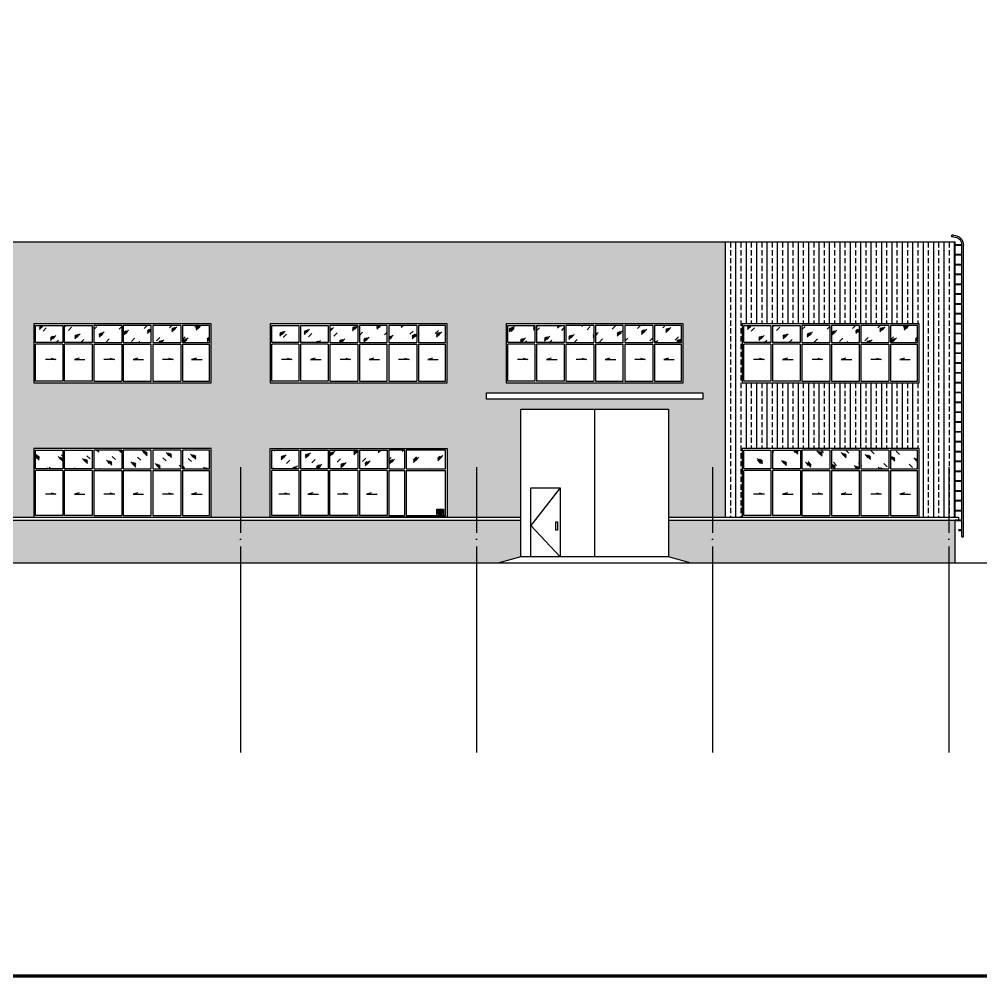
# Model space of a CAD drawing. Extents: x 39560 to 217760, y -140239 to 277665.
# Drawn here: x 91792 to 121121, y -37889 to -8665 of the extents above; entities that cross this region are included whole.
import ezdxf

# ---------------------------------------------------------------- set-up
doc = ezdxf.new("R2010")
doc.units = 0
doc.header["$LTSCALE"] = 1000
doc.header["$MEASUREMENT"] = 0
doc.linetypes.add('DOTE', pattern=[2.42, 2, -0.2, 0.02, -0.2])
for name, color, linetype in [('0-lm', 2, 'Continuous'), ('AXIS', 3, 'Continuous'), ('DOTE', 8, 'DOTE'), ('PUB_HATCH', 8, 'Continuous'), ('PUB_TITLE', 4, 'Continuous'), ('WINDOW', 4, 'Continuous'), ('WINDOW_TEXT', 7, 'Continuous'), ('图框(锁住)', 7, 'Continuous')]:
    doc.layers.add(name, color=color, linetype=linetype)
pattern_1 = [(45, (1190517.05, -4291.24), (-342.9185, 342.9185), [156.8, -403.2]), (45, (1190584.25, -4263.24), (-342.9185, 342.9185), [67.2, -492.8]), (45, (1190517.05, -4263.24), (-342.9185, 342.9185), [112, -448]), (45, (1190550.65, -4291.24), (376.1808, -376.1808), [140, -420]), (45, (1190517.05, -4319.24), (-342.9185, 342.9185), [224, -336]), (45, (1190517.05, -4235.24), (-342.9185, 342.9185), [56, -504])]

# ---------------------------------------------------------------- blocks, each defined once
blk = doc.blocks.new('5418C')
at = {"layer": 'PUB_HATCH'}
h = blk.add_hatch(dxfattribs=at)
h.set_pattern_fill('玻璃1', color=256, scale=70, style=0)
h.set_pattern_definition([(45, (1163781.3, -7954.45), (-342.92, 342.92), [156.8, -403.2]), (45, (1163848.5, -7926.45), (-342.92, 342.92), [67.2, -492.8]), (45, (1163781.3, -7926.45), (-342.92, 342.92), [112, -448]), (45, (1163814.9, -7954.45), (376.18, -376.18), [140, -420]), (45, (1163781.3, -7982.45), (-342.92, 342.92), [224, -336]), (45, (1163781.3, -7898.45), (-342.92, 342.92), [56, -504])])
h.paths.add_polyline_path([(1164606, -8032), (1163781, -8032), (1163781, -7457), (1164606, -7457)])
h.paths.add_polyline_path([(1164656, -7457), (1165506, -7457), (1165506, -8032), (1164656, -8032)])
h.paths.add_polyline_path([(1165556, -8032), (1165556, -7457), (1166406, -7457), (1166406, -8032)])
h.paths.add_polyline_path([(1166456, -8032), (1166456, -7457), (1167306, -7457), (1167306, -8032)])
h.paths.add_polyline_path([(1167356, -8032), (1167356, -7457), (1168206, -7457), (1168206, -8032)])
h.paths.add_polyline_path([(1168256, -8032), (1168256, -7457), (1169081, -7457), (1169081, -8032)])
for points in [[(1164177, -8758), (1164322, -8797), (1164001, -8797)], [(1165033, -8758), (1164888, -8797), (1165209, -8797)], [(1165965, -8758), (1166109, -8797), (1165789, -8797)], [(1166821, -8758), (1166676, -8797), (1166997, -8797)], [(1167752, -8758), (1167897, -8797), (1167576, -8797)], [(1168608, -8758), (1168463, -8797), (1168784, -8797)]]:
    blk.add_lwpolyline(points, dxfattribs=at)
at = {"layer": 'WINDOW'}
for p, q in [((1164606, -7457), (1164606, -8032)), ((1164656, -7457), (1164656, -8032)), ((1166406, -7457), (1166406, -8032)), ((1166456, -7457), (1166456, -8032)), ((1168206, -7457), (1168206, -8032)), ((1168256, -7457), (1168256, -8032)), ((1164606, -8032), (1163781, -8032)), ((1164606, -8082), (1163781, -8082)), ((1164606, -8082), (1164606, -9457)), ((1165506, -8032), (1164656, -8032)), ((1165506, -8082), (1164656, -8082)), ((1164656, -8082), (1164656, -9457)), ((1166406, -8032), (1165556, -8032)), ((1166406, -8082), (1165556, -8082)), ((1166406, -8082), (1166406, -9457)), ((1167306, -8032), (1166456, -8032)), ((1167306, -8082), (1166456, -8082)), ((1166456, -8082), (1166456, -9457)), ((1167356, -8032), (1168206, -8032)), ((1167356, -8082), (1168206, -8082)), ((1168206, -8082), (1168206, -9457)), ((1168256, -8032), (1169081, -8032)), ((1168256, -8082), (1169081, -8082)), ((1168256, -8082), (1168256, -9457))]:
    blk.add_line(p, q, dxfattribs=at)
for points in [[(1163781, -8032), (1163781, -7457), (1164606, -7457)], [(1164656, -7457), (1165506, -7457), (1165506, -8032)], [(1165556, -8032), (1165556, -7457), (1166406, -7457)], [(1166456, -7457), (1167306, -7457), (1167306, -8032)], [(1168206, -7457), (1167356, -7457), (1167356, -8032)], [(1169081, -8032), (1169081, -7457), (1168256, -7457)], [(1164606, -9457), (1163781, -9457), (1163781, -8082)], [(1165506, -8082), (1165506, -9457), (1164656, -9457)], [(1166406, -9457), (1165556, -9457), (1165556, -8082)], [(1167306, -8082), (1167306, -9457), (1166456, -9457)], [(1167356, -8082), (1167356, -9457), (1168206, -9457)], [(1168256, -9457), (1169081, -9457), (1169081, -8082)]]:
    blk.add_lwpolyline(points, dxfattribs=at)
at = {"layer": 'WINDOW_TEXT'}
blk.add_lwpolyline([(1163731, -7407), (1169131, -7407), (1169131, -9507), (1163731, -9507)], close=True, dxfattribs=at)
blk = doc.blocks.new('EWQEQWEWQ')
at = {"layer": '0-lm'}
blk.add_lwpolyline([(-2950, -2450), (-2250, -2250), (2250, -2250), (2950, -2450)], dxfattribs=at)
at = {"layer": 'PUB_HATCH'}
blk.add_lwpolyline([(1184, -1185), (1135, -1185), (1135, -1445), (1184, -1445)], close=True, dxfattribs=at)
at = {"layer": 'WINDOW'}
blk.add_lwpolyline([(1050, -150), (1950, -1300), (1050, -2250)], dxfattribs=at)
blk.add_lwpolyline([(1050, -2250), (1950, -2250), (1950, -150), (1050, -150)], close=True, dxfattribs=at)
at = {"layer": 'WINDOW_TEXT'}
blk.add_line((0, 2250), (0, -2250), dxfattribs=at)
for points in [[(-3300, 2550), (3300, 2550), (3300, 2750), (-3300, 2750)], [(-2250, -2250), (2250, -2250), (2250, 2250), (-2250, 2250)]]:
    blk.add_lwpolyline(points, close=True, dxfattribs=at)
blk = doc.blocks.new('WQEQWEQWEWEQE')
at = {"color": 0}
for p, q in [((-55, -8909), (-55, 0)), ((-55, 0), (145, 0)), ((195, 291), (245, 291)), ((195, 241), (245, 241)), ((245, 241), (245, 291)), ((-105, -8709), (-105, -9)), ((-105, -8909), (-105, -9)), ((-55, -18), (145, -18)), ((-55, -300), (145, -300)), ((-55, -318), (145, -318)), ((-55, -600), (145, -600)), ((-55, -618), (145, -618)), ((-55, -900), (145, -900)), ((-55, -918), (145, -918)), ((-55, -1200), (145, -1200)), ((-55, -1218), (145, -1218)), ((-55, -1500), (145, -1500)), ((-55, -1518), (145, -1518)), ((-55, -1800), (145, -1800)), ((-55, -1818), (145, -1818)), ((-55, -2100), (145, -2100)), ((-55, -2118), (145, -2118)), ((-55, -2400), (145, -2400)), ((-55, -2418), (145, -2418)), ((-55, -2700), (145, -2700)), ((-55, -2718), (145, -2718)), ((-55, -3000), (145, -3000)), ((-55, -3018), (145, -3018)), ((-55, -3300), (145, -3300)), ((-55, -3318), (145, -3318)), ((-55, -3600), (145, -3600)), ((-55, -3618), (145, -3618)), ((-55, -3900), (145, -3900)), ((-55, -3918), (145, -3918)), ((-55, -4200), (145, -4200)), ((-55, -4218), (145, -4218)), ((-55, -4500), (145, -4500)), ((-55, -4518), (145, -4518)), ((-55, -4800), (145, -4800)), ((-55, -4818), (145, -4818)), ((-55, -5100), (145, -5100)), ((-55, -5118), (145, -5118)), ((-55, -5400), (145, -5400)), ((-55, -5418), (145, -5418)), ((-55, -5700), (145, -5700)), ((-55, -5718), (145, -5718)), ((-55, -6000), (145, -6000)), ((-55, -6018), (145, -6018)), ((-55, -6300), (145, -6300)), ((-55, -6318), (145, -6318)), ((-55, -6600), (145, -6600)), ((-55, -6618), (145, -6618)), ((-55, -6900), (145, -6900)), ((-55, -6918), (145, -6918)), ((-55, -7200), (145, -7200)), ((-55, -7218), (145, -7218)), ((-55, -7500), (145, -7500)), ((-55, -7518), (145, -7518)), ((-55, -7800), (145, -7800)), ((-55, -7818), (145, -7818)), ((-55, -8100), (145, -8100)), ((-55, -8118), (145, -8118)), ((-55, -8400), (145, -8400)), ((-55, -8418), (145, -8418)), ((-55, -8691), (45, -8691)), ((45, -8709), (-55, -8709)), ((-55, -8909), (-105, -8909)), ((-105, -8909), (-55, -8909))]:
    blk.add_line(p, q, dxfattribs=at)
for radius, end in [(300, 180), (250, 180.0001)]:
    blk.add_arc((195, -9), radius, 90, end, dxfattribs=at)
blk = doc.blocks.new('QEWQEQWEQWEWQEQW')
at = {"layer": 'PUB_HATCH'}
h = blk.add_hatch(dxfattribs=at)
h.set_pattern_fill('玻璃1', color=256, scale=70, style=0)
h.set_pattern_definition([(45, (-4050, 977.53), (-342.92, 342.92), [156.8, -403.2]), (45, (-3982.8, 1005.53), (-342.92, 342.92), [67.2, -492.8]), (45, (-4050, 1005.53), (-342.92, 342.92), [112, -448]), (45, (-4016.4, 977.53), (376.18, -376.18), [140, -420]), (45, (-4050, 949.53), (-342.92, 342.92), [224, -336]), (45, (-4050, 1033.53), (-342.92, 342.92), [56, -504])])
h.paths.add_polyline_path([(-3225, 1475), (-4050, 1475), (-4050, 900), (-3225, 900)])
h.paths.add_polyline_path([(-3175, 900), (-2325, 900), (-2325, 1475), (-3175, 1475)])
h.paths.add_polyline_path([(-1425, 900), (-1425, 1475), (-2275, 1475), (-2275, 900)])
h.paths.add_polyline_path([(-525, 900), (-525, 1475), (-1375, 1475), (-1375, 900)])
h.paths.add_polyline_path([(0, 900), (0, 1475), (-475, 1475), (-475, 900)])
h.paths.add_polyline_path([(1250, 900), (1250, 1475), (50, 1475), (50, 900)])
at = {"layer": 'WINDOW'}
h = blk.add_hatch(color=1, dxfattribs=at)
edge = h.paths.add_edge_path()
edge.add_arc((1087, -425), 75, 0, 360)
at = {"color": 1}
blk.add_lwpolyline([(987, -325), (1187, -325), (1187, -525), (987, -525)], close=True, dxfattribs=at)
at = {"layer": 'PUB_HATCH'}
for points in [[(-3654, 174), (-3509, 135), (-3830, 135)], [(-2798, 174), (-2943, 135), (-2622, 135)], [(-1867, 174), (-1722, 135), (-2043, 135)], [(-1011, 174), (-1156, 135), (-835, 135)]]:
    blk.add_lwpolyline(points, dxfattribs=at)
blk.add_lwpolyline([(987, -325), (1187, -325), (1187, -525), (987, -525)], close=True, dxfattribs=at)
at = {"layer": 'WINDOW'}
for p, q in [((-3225, 1475), (-3225, 900)), ((-3175, 1475), (-3175, 900)), ((-1425, 1475), (-1425, 900)), ((-1375, 1475), (-1375, 900)), ((0, 1475), (0, 900)), ((50, 1475), (50, 900)), ((-3225, 900), (-4050, 900)), ((-2325, 900), (-3175, 900)), ((-1425, 900), (-2275, 900)), ((-525, 900), (-1375, 900)), ((-475, 900), (0, 900)), ((50, 900), (1250, 900)), ((-3225, 850), (-4050, 850)), ((-3225, 850), (-3225, -525)), ((-2325, 850), (-3175, 850)), ((-3175, 850), (-3175, -525)), ((-1425, 850), (-2275, 850)), ((-1425, 850), (-1425, -525)), ((-525, 850), (-1375, 850)), ((-1375, 850), (-1375, -525)), ((-475, 850), (0, 850)), ((0, 850), (0, -525)), ((50, 850), (1250, 850)), ((50, 850), (50, -525))]:
    blk.add_line(p, q, dxfattribs=at)
for points in [[(-4050, 900), (-4050, 1475), (-3225, 1475)], [(-3175, 1475), (-2325, 1475), (-2325, 900)], [(-2275, 900), (-2275, 1475), (-1425, 1475)], [(-1375, 1475), (-525, 1475), (-525, 900)], [(0, 1475), (-475, 1475), (-475, 900)], [(1250, 900), (1250, 1475), (50, 1475)], [(-3225, -525), (-4050, -525), (-4050, 850)], [(-2325, 850), (-2325, -525), (-3175, -525)], [(-1425, -525), (-2275, -525), (-2275, 850)], [(-525, 850), (-525, -525), (-1375, -525)], [(-475, 850), (-475, -525), (0, -525)], [(50, -525), (1250, -525), (1250, 850)]]:
    blk.add_lwpolyline(points, dxfattribs=at)
at = {"layer": 'WINDOW', "color": 1}
blk.add_circle((1087, -425), 75, dxfattribs=at)
at = {"layer": 'WINDOW_TEXT'}
blk.add_lwpolyline([(-4100, 1525), (1300, 1525), (1300, -575), (-4100, -575)], close=True, dxfattribs=at)

msp = doc.modelspace()

# ---------------------------------------------------------------- hatches: boundary and pattern name
at = {"layer": 'PUB_HATCH'}
h = msp.add_hatch(dxfattribs=at)
h.set_pattern_fill('ANSI33', color=252, scale=100, angle=45, style=0)
h.set_pattern_definition([(90, (26735.76, 4463.2), (-317.5, 3e-14), []), (90, (26894.5, 4621.96), (-317.5, 3e-14), [158.75, -79.375])])
h.paths.add_polyline_path([(113332.415, -15450.365), (116164.021, -15450.365), (116164.021, -17950.365), (119242.056, -17950.365), (116164.021, -17950.365), (116164.021, -23850.365), (119242.056, -23850.365), (113332.415, -23850.365)])
h.paths.add_polyline_path([(116164.021, -15450.365), (109365.647, -15450.365), (109365.647, -17950.365), (112042.056, -17950.365), (112042.056, -19750.365), (109365.647, -19750.365), (109365.647, -20050.365), (112642.056, -20050.365), (112642.056, -20250.365), (109365.647, -20250.365), (109365.647, -20550.365), (111592.056, -20550.365), (111592.056, -23850.365), (113842.056, -23850.365), (116164.021, -23850.365), (116164.021, -17950.365), (113842.056, -17950.365), (116164.021, -17950.365)])
h.paths.add_polyline_path([(109365.647, -15450.365), (101919.81, -15450.365), (101919.81, -17950.365), (104842.056, -17950.365), (104842.056, -19750.365), (101919.81, -19750.365), (101919.81, -21750.365), (104842.056, -21750.365), (104842.056, -23850.365), (107092.056, -23850.365), (107092.056, -20550.365), (109365.647, -20550.365), (109365.647, -20250.365), (106042.056, -20250.365), (106042.056, -20050.365), (109365.647, -20050.365), (109365.647, -19750.365), (106642.056, -19750.365), (106642.056, -17950.365), (109365.647, -17950.365)])
h.paths.add_polyline_path([(101919.81, -15450.365), (95337.257, -15450.365), (95337.257, -17950.365), (97642.056, -17950.365), (97642.056, -19750.365), (95337.257, -19750.365), (95337.257, -21750.365), (97642.056, -21750.365), (97642.056, -23850.365), (99442.056, -23850.365), (99442.056, -21750.365), (101919.81, -21750.365), (101919.81, -19750.365), (99442.056, -19750.365), (99442.056, -17950.365), (101919.81, -17950.365)])
h.paths.add_polyline_path([(95337.257, -15450.365), (88107.242, -15450.365), (88107.242, -17950.365), (90442.056, -17950.365), (90442.056, -19750.365), (88107.242, -19750.365), (88107.242, -21750.365), (90442.056, -21750.365), (90442.056, -23850.365), (92242.056, -23850.365), (92242.056, -21750.365), (95337.257, -21750.365), (95337.257, -19750.365), (92242.056, -19750.365), (92242.056, -17950.365), (95337.257, -17950.365)])
h.paths.add_polyline_path([(88107.242, -15450.365), (81093.047, -15450.365), (81093.047, -17950.365), (83242.056, -17950.365), (83242.056, -19750.365), (81093.047, -19750.365), (81093.047, -21750.365), (83242.056, -21750.365), (83242.056, -23850.365), (85042.056, -23850.365), (85042.056, -21750.365), (88107.242, -21750.365), (88107.242, -19750.365), (85042.056, -19750.365), (85042.056, -17950.365), (88107.242, -17950.365)])
h.paths.add_polyline_path([(81093.047, -15450.365), (73107.656, -15450.365), (73107.656, -17950.365), (76042.056, -17950.365), (76042.056, -19750.365), (73107.656, -19750.365), (73107.656, -20050.365), (76642.056, -20050.365), (76642.056, -20250.365), (73107.656, -20250.365), (73107.656, -20550.365), (75592.056, -20550.365), (75592.056, -23850.365), (77842.056, -23850.365), (77842.056, -21750.365), (81093.047, -21750.365), (81093.047, -19750.365), (77842.056, -19750.365), (77842.056, -17950.365), (81093.047, -17950.365)])
h.paths.add_polyline_path([(73107.656, -15450.365), (66201.372, -15450.365), (66201.372, -17950.365), (68842.056, -17950.365), (68842.056, -19750.365), (66201.372, -19750.365), (66201.372, -21750.365), (68842.056, -21750.365), (68842.056, -23850.365), (71092.056, -23850.365), (71092.056, -20550.365), (73107.656, -20550.365), (73107.656, -20250.365), (70042.056, -20250.365), (70042.056, -20050.365), (73107.656, -20050.365), (73107.656, -19750.365), (70642.056, -19750.365), (70642.056, -17950.365), (73107.656, -17950.365)])
h.paths.add_polyline_path([(66201.372, -15450.365), (62342.056, -15450.365), (62342.056, -23850.365), (63442.056, -23850.365), (63442.056, -21750.365), (66201.372, -21750.365), (66201.372, -19750.365), (63442.056, -19750.365), (63442.056, -17950.365), (66201.372, -17950.365)])
h = msp.add_hatch(dxfattribs=at)
h.set_pattern_fill('ANSI33', color=252, scale=100, angle=45, style=0)
h.set_pattern_definition([(90, (340349.06, -32693.35), (-317.5, 3e-14), []), (90, (340507.8, -32534.6), (-317.5, 3e-14), [158.75, -79.375])])
h.paths.add_polyline_path([(120342.056, -15450.365), (116542.056, -15450.365), (116542.056, -17950.365), (119242.056, -17950.365), (119242.056, -19750.365), (116542.056, -19750.365), (116542.056, -21750.365), (119242.056, -21750.365), (119242.056, -23850.365), (120342.056, -23850.365)])
h.paths.add_polyline_path([(116542.056, -19750.365), (113842.056, -19750.365), (113842.056, -17950.365), (116542.056, -17950.365), (116542.056, -15450.365), (113245.493, -15450.365), (113245.493, -23850.365), (113842.056, -23850.365), (113842.056, -21750.365), (116542.056, -21750.365)])
h = msp.add_hatch(dxfattribs=at)
h.set_pattern_fill('玻璃1', color=256, scale=70, style=0)
h.set_pattern_definition(pattern_1)
h.paths.add_polyline_path([(96767.056, -18525.365), (97592.056, -18525.365), (97592.056, -18000.365), (96767.056, -18000.365)])
h.paths.add_polyline_path([(96717.056, -18000.365), (95867.056, -18000.365), (95867.056, -18525.365), (96717.056, -18525.365)])
h.paths.add_polyline_path([(95817.056, -18525.365), (95817.056, -18000.365), (94967.056, -18000.365), (94967.056, -18525.365)])
h.paths.add_polyline_path([(94917.056, -18525.365), (94917.056, -18000.365), (94067.056, -18000.365), (94067.056, -18525.365)])
h.paths.add_polyline_path([(94017.056, -18525.365), (94017.056, -18000.365), (93167.056, -18000.365), (93167.056, -18525.365)])
h.paths.add_polyline_path([(93117.056, -18525.365), (93117.056, -18000.365), (92292.056, -18000.365), (92292.056, -18525.365)])
h = msp.add_hatch(dxfattribs=at)
h.set_pattern_fill('玻璃1', color=256, scale=70, style=0)
h.set_pattern_definition(pattern_1)
h.paths.add_polyline_path([(103967.056, -18525.365), (104792.056, -18525.365), (104792.056, -18000.365), (103967.056, -18000.365)])
h.paths.add_polyline_path([(103917.056, -18000.365), (103067.056, -18000.365), (103067.056, -18525.365), (103917.056, -18525.365)])
h.paths.add_polyline_path([(103017.056, -18525.365), (103017.056, -18000.365), (102167.056, -18000.365), (102167.056, -18525.365)])
h.paths.add_polyline_path([(102117.056, -18525.365), (102117.056, -18000.365), (101267.056, -18000.365), (101267.056, -18525.365)])
h.paths.add_polyline_path([(101217.056, -18525.365), (101217.056, -18000.365), (100367.056, -18000.365), (100367.056, -18525.365)])
h.paths.add_polyline_path([(100317.056, -18525.365), (100317.056, -18000.365), (99492.056, -18000.365), (99492.056, -18525.365)])
h = msp.add_hatch(dxfattribs=at)
h.set_pattern_fill('玻璃1', color=256, scale=70, style=0)
h.set_pattern_definition(pattern_1)
h.paths.add_polyline_path([(111167.056, -18525.365), (111992.056, -18525.365), (111992.056, -18000.365), (111167.056, -18000.365)])
h.paths.add_polyline_path([(111117.056, -18000.365), (110267.056, -18000.365), (110267.056, -18525.365), (111117.056, -18525.365)])
h.paths.add_polyline_path([(110217.056, -18525.365), (110217.056, -18000.365), (109367.056, -18000.365), (109367.056, -18525.365)])
h.paths.add_polyline_path([(109317.056, -18525.365), (109317.056, -18000.365), (108467.056, -18000.365), (108467.056, -18525.365)])
h.paths.add_polyline_path([(108417.056, -18525.365), (108417.056, -18000.365), (107567.056, -18000.365), (107567.056, -18525.365)])
h.paths.add_polyline_path([(107517.056, -18525.365), (107517.056, -18000.365), (106692.056, -18000.365), (106692.056, -18525.365)])
h = msp.add_hatch(dxfattribs=at)
h.set_pattern_fill('玻璃1', color=256, scale=70, style=0)
h.set_pattern_definition([(45, (1212117.05, -4291.24), (-342.9185, 342.9185), [156.8, -403.2]), (45, (1212184.25, -4263.24), (-342.9185, 342.9185), [67.2, -492.8]), (45, (1212117.05, -4263.24), (-342.9185, 342.9185), [112, -448]), (45, (1212150.65, -4291.24), (376.1808, -376.1808), [140, -420]), (45, (1212117.05, -4319.24), (-342.9185, 342.9185), [224, -336]), (45, (1212117.05, -4235.24), (-342.9185, 342.9185), [56, -504])])
h.paths.add_polyline_path([(118367.056, -18525.365), (119192.056, -18525.365), (119192.056, -18000.365), (118367.056, -18000.365)])
h.paths.add_polyline_path([(118317.056, -18000.365), (117467.056, -18000.365), (117467.056, -18525.365), (118317.056, -18525.365)])
h.paths.add_polyline_path([(117417.056, -18525.365), (117417.056, -18000.365), (116567.056, -18000.365), (116567.056, -18525.365)])
h.paths.add_polyline_path([(116517.056, -18525.365), (116517.056, -18000.365), (115667.056, -18000.365), (115667.056, -18525.365)])
h.paths.add_polyline_path([(115617.056, -18525.365), (115617.056, -18000.365), (114767.056, -18000.365), (114767.056, -18525.365)])
h.paths.add_polyline_path([(114717.056, -18525.365), (114717.056, -18000.365), (113892.056, -18000.365), (113892.056, -18525.365)])
h = msp.add_hatch(dxfattribs=at)
h.set_pattern_fill('砂灰土', color=253, scale=100, style=0)
h.set_pattern_definition([(37.5, (-699517, -241511.18), (-12.59867, 385.36475), [0, -304, 0, -340, 0, -325]), (7.5, (-699517, -241511.2), (353.95534, 564.4292), [0, -164, 0, -274, 0, -105]), (327.5, (-699763, -241511.18), (622.82837, 1.13181), [0, -100, 0, -360, 0, -470]), (317.5, (-699763, -241511.2), (601.22532, 175.5351), [0, -50, 0, -236, 0, -270])])
h.paths.add_polyline_path([(66448.386, -25250.365), (66448.386, -23950.365), (71092.056, -23950.365), (71092.056, -25050.365), (70392.056, -25250.365)])
h.paths.add_polyline_path([(62342.056, -25250.365), (62342.056, -23950.365), (66448.386, -23950.365), (66448.386, -25250.365)])
h.paths.add_polyline_path([(76292.056, -25250.365), (75592.056, -25050.365), (75592.056, -23950.365), (80420.816, -23950.365), (80420.816, -25250.365)])
h.paths.add_polyline_path([(80420.816, -25250.365), (80420.816, -23950.365), (87483.243, -23950.365), (87483.243, -25250.365)])
h.paths.add_polyline_path([(87483.243, -25250.365), (87483.243, -23950.365), (94291.628, -23950.365), (94291.628, -25250.365)])
h.paths.add_polyline_path([(94291.628, -25250.365), (94291.628, -23950.365), (101100.012, -23950.365), (101100.012, -25250.365)])
h.paths.add_polyline_path([(101100.012, -25250.365), (101100.012, -23950.365), (107092.056, -23950.365), (107092.056, -25050.365), (106392.056, -25250.365)])
h.paths.add_polyline_path([(112292.056, -25250.365), (111592.056, -25050.365), (111592.056, -23950.365), (116342.666, -23950.365), (116342.666, -25250.365)])
h.paths.add_polyline_path([(116342.666, -25250.365), (116342.666, -23950.365), (120342.056, -23950.365), (120342.056, -25250.365)])

# ---------------------------------------------------------------- linework, layer by layer
at = {"layer": '0-lm'}
msp.add_line((62342.056, -15450.365), (120342.056, -15450.365), dxfattribs=at)
at = {"layer": 'AXIS', "color": 0}
for p, q in [((98542.056, -26484.754), (98542.056, -31022.254)), ((105742.056, -26484.754), (105742.056, -31022.254)), ((112942.056, -26484.754), (112942.056, -31022.254)), ((120142.056, -26484.754), (120142.056, -31022.254))]:
    msp.add_line(p, q, dxfattribs=at)
at = {"layer": 'DOTE'}
for p, q in [((98542.056, -22321.388), (98542.056, -26484.754)), ((105742.056, -22321.388), (105742.056, -26484.754)), ((112942.056, -22321.388), (112942.056, -26484.754)), ((120142.056, -22321.388), (120142.056, -26484.754))]:
    msp.add_line(p, q, dxfattribs=at)
at = {"layer": 'PUB_HATCH'}
for points in [[(92765.255, -19001.013), (92910.144, -19039.836), (92589.291, -19039.836)], [(93621.336, -19001.013), (93476.447, -19039.836), (93797.3, -19039.836)], [(94552.755, -19001.013), (94697.644, -19039.836), (94376.791, -19039.836)], [(95408.836, -19001.013), (95263.947, -19039.836), (95584.8, -19039.836)], [(96340.255, -19001.013), (96485.144, -19039.836), (96164.291, -19039.836)], [(97196.336, -19001.013), (97051.447, -19039.836), (97372.3, -19039.836)], [(99965.255, -19001.013), (100110.144, -19039.836), (99789.291, -19039.836)], [(100821.336, -19001.013), (100676.447, -19039.836), (100997.3, -19039.836)], [(101752.755, -19001.013), (101897.644, -19039.836), (101576.791, -19039.836)], [(102608.836, -19001.013), (102463.947, -19039.836), (102784.8, -19039.836)], [(103540.255, -19001.013), (103685.144, -19039.836), (103364.291, -19039.836)], [(104396.336, -19001.013), (104251.447, -19039.836), (104572.3, -19039.836)], [(107165.255, -19001.013), (107310.144, -19039.836), (106989.291, -19039.836)], [(108021.336, -19001.013), (107876.447, -19039.836), (108197.3, -19039.836)], [(108952.755, -19001.013), (109097.644, -19039.836), (108776.791, -19039.836)], [(109808.836, -19001.013), (109663.947, -19039.836), (109984.8, -19039.836)], [(110740.255, -19001.013), (110885.144, -19039.836), (110564.291, -19039.836)], [(111596.336, -19001.013), (111451.447, -19039.836), (111772.3, -19039.836)], [(114365.255, -19001.013), (114510.144, -19039.836), (114189.291, -19039.836)], [(115221.336, -19001.013), (115076.447, -19039.836), (115397.3, -19039.836)], [(116152.755, -19001.013), (116297.644, -19039.836), (115976.791, -19039.836)], [(117008.836, -19001.013), (116863.947, -19039.836), (117184.8, -19039.836)], [(117940.255, -19001.013), (118085.144, -19039.836), (117764.291, -19039.836)], [(118796.336, -19001.013), (118651.447, -19039.836), (118972.3, -19039.836)]]:
    msp.add_lwpolyline(points, dxfattribs=at)
at = {"layer": 'PUB_TITLE', "color": 0, "const_width": 100}
msp.add_lwpolyline([(42059.763, -37839.081), (143659.763, -37839.081), (143659.763, 19560.919), (42059.763, 19560.919)], close=True, dxfattribs=at)
at = {"layer": 'WINDOW'}
for p, q in [((93117.056, -18000.365), (93117.056, -18525.365)), ((93167.056, -18000.365), (93167.056, -18525.365)), ((94917.056, -18000.365), (94917.056, -18525.365)), ((94967.056, -18000.365), (94967.056, -18525.365)), ((96717.056, -18000.365), (96717.056, -18525.365)), ((96767.056, -18000.365), (96767.056, -18525.365)), ((100317.056, -18000.365), (100317.056, -18525.365)), ((100367.056, -18000.365), (100367.056, -18525.365)), ((102117.056, -18000.365), (102117.056, -18525.365)), ((102167.056, -18000.365), (102167.056, -18525.365)), ((103917.056, -18000.365), (103917.056, -18525.365)), ((103967.056, -18000.365), (103967.056, -18525.365)), ((107517.056, -18000.365), (107517.056, -18525.365)), ((107567.056, -18000.365), (107567.056, -18525.365)), ((109317.056, -18000.365), (109317.056, -18525.365)), ((109367.056, -18000.365), (109367.056, -18525.365)), ((111117.056, -18000.365), (111117.056, -18525.365)), ((111167.056, -18000.365), (111167.056, -18525.365)), ((114717.056, -18000.365), (114717.056, -18525.365)), ((114767.056, -18000.365), (114767.056, -18525.365)), ((116517.056, -18000.365), (116517.056, -18525.365)), ((116567.056, -18000.365), (116567.056, -18525.365)), ((118317.056, -18000.365), (118317.056, -18525.365)), ((118367.056, -18000.365), (118367.056, -18525.365)), ((93117.056, -18525.365), (92292.056, -18525.365)), ((93117.056, -18575.365), (92292.056, -18575.365)), ((93117.056, -18575.365), (93117.056, -19700.365)), ((94017.056, -18525.365), (93167.056, -18525.365)), ((94017.056, -18575.365), (93167.056, -18575.365)), ((93167.056, -18575.365), (93167.056, -19700.365)), ((94067.056, -18525.365), (94917.056, -18525.365)), ((94067.056, -18575.365), (94917.056, -18575.365)), ((94917.056, -18575.365), (94917.056, -19700.365)), ((94967.056, -18525.365), (95817.056, -18525.365)), ((94967.056, -18575.365), (95817.056, -18575.365)), ((94967.056, -18575.365), (94967.056, -19700.365)), ((95867.056, -18525.365), (96717.056, -18525.365)), ((95867.056, -18575.365), (96717.056, -18575.365)), ((96717.056, -18575.365), (96717.056, -19700.365)), ((96767.056, -18525.365), (97592.056, -18525.365)), ((96767.056, -18575.365), (97592.056, -18575.365)), ((96767.056, -18575.365), (96767.056, -19700.365)), ((100317.056, -18525.365), (99492.056, -18525.365)), ((100317.056, -18575.365), (99492.056, -18575.365)), ((100317.056, -18575.365), (100317.056, -19700.365)), ((101217.056, -18525.365), (100367.056, -18525.365)), ((101217.056, -18575.365), (100367.056, -18575.365)), ((100367.056, -18575.365), (100367.056, -19700.365)), ((101267.056, -18525.365), (102117.056, -18525.365)), ((101267.056, -18575.365), (102117.056, -18575.365)), ((102117.056, -18575.365), (102117.056, -19700.365)), ((102167.056, -18525.365), (103017.056, -18525.365)), ((102167.056, -18575.365), (103017.056, -18575.365)), ((102167.056, -18575.365), (102167.056, -19700.365)), ((103067.056, -18525.365), (103917.056, -18525.365)), ((103067.056, -18575.365), (103917.056, -18575.365)), ((103917.056, -18575.365), (103917.056, -19700.365)), ((103967.056, -18525.365), (104792.056, -18525.365)), ((103967.056, -18575.365), (104792.056, -18575.365)), ((103967.056, -18575.365), (103967.056, -19700.365)), ((107517.056, -18525.365), (106692.056, -18525.365)), ((107517.056, -18575.365), (106692.056, -18575.365)), ((107517.056, -18575.365), (107517.056, -19700.365)), ((108417.056, -18525.365), (107567.056, -18525.365)), ((108417.056, -18575.365), (107567.056, -18575.365)), ((107567.056, -18575.365), (107567.056, -19700.365)), ((108467.056, -18525.365), (109317.056, -18525.365)), ((108467.056, -18575.365), (109317.056, -18575.365)), ((109317.056, -18575.365), (109317.056, -19700.365)), ((109367.056, -18525.365), (110217.056, -18525.365)), ((109367.056, -18575.365), (110217.056, -18575.365)), ((109367.056, -18575.365), (109367.056, -19700.365)), ((110267.056, -18525.365), (111117.056, -18525.365)), ((110267.056, -18575.365), (111117.056, -18575.365)), ((111117.056, -18575.365), (111117.056, -19700.365)), ((111167.056, -18525.365), (111992.056, -18525.365)), ((111167.056, -18575.365), (111992.056, -18575.365)), ((111167.056, -18575.365), (111167.056, -19700.365)), ((114717.056, -18525.365), (113892.056, -18525.365)), ((114717.056, -18575.365), (113892.056, -18575.365)), ((114717.056, -18575.365), (114717.056, -19700.365)), ((115617.056, -18525.365), (114767.056, -18525.365)), ((115617.056, -18575.365), (114767.056, -18575.365)), ((114767.056, -18575.365), (114767.056, -19700.365)), ((115667.056, -18525.365), (116517.056, -18525.365)), ((115667.056, -18575.365), (116517.056, -18575.365)), ((116517.056, -18575.365), (116517.056, -19700.365)), ((116567.056, -18525.365), (117417.056, -18525.365)), ((116567.056, -18575.365), (117417.056, -18575.365)), ((116567.056, -18575.365), (116567.056, -19700.365)), ((117467.056, -18525.365), (118317.056, -18525.365)), ((117467.056, -18575.365), (118317.056, -18575.365)), ((118317.056, -18575.365), (118317.056, -19700.365)), ((118367.056, -18525.365), (119192.056, -18525.365)), ((118367.056, -18575.365), (119192.056, -18575.365)), ((118367.056, -18575.365), (118367.056, -19700.365))]:
    msp.add_line(p, q, dxfattribs=at)
for points in [[(92292.056, -18525.365), (92292.056, -18000.365), (93117.056, -18000.365)], [(93167.056, -18000.365), (94017.056, -18000.365), (94017.056, -18525.365)], [(94917.056, -18000.365), (94067.056, -18000.365), (94067.056, -18525.365)], [(95817.056, -18525.365), (95817.056, -18000.365), (94967.056, -18000.365)], [(96717.056, -18000.365), (95867.056, -18000.365), (95867.056, -18525.365)], [(97592.056, -18525.365), (97592.056, -18000.365), (96767.056, -18000.365)], [(99492.056, -18525.365), (99492.056, -18000.365), (100317.056, -18000.365)], [(100367.056, -18000.365), (101217.056, -18000.365), (101217.056, -18525.365)], [(102117.056, -18000.365), (101267.056, -18000.365), (101267.056, -18525.365)], [(103017.056, -18525.365), (103017.056, -18000.365), (102167.056, -18000.365)], [(103917.056, -18000.365), (103067.056, -18000.365), (103067.056, -18525.365)], [(104792.056, -18525.365), (104792.056, -18000.365), (103967.056, -18000.365)], [(106692.056, -18525.365), (106692.056, -18000.365), (107517.056, -18000.365)], [(107567.056, -18000.365), (108417.056, -18000.365), (108417.056, -18525.365)], [(109317.056, -18000.365), (108467.056, -18000.365), (108467.056, -18525.365)], [(110217.056, -18525.365), (110217.056, -18000.365), (109367.056, -18000.365)], [(111117.056, -18000.365), (110267.056, -18000.365), (110267.056, -18525.365)], [(111992.056, -18525.365), (111992.056, -18000.365), (111167.056, -18000.365)], [(113892.056, -18525.365), (113892.056, -18000.365), (114717.056, -18000.365)], [(114767.056, -18000.365), (115617.056, -18000.365), (115617.056, -18525.365)], [(116517.056, -18000.365), (115667.056, -18000.365), (115667.056, -18525.365)], [(117417.056, -18525.365), (117417.056, -18000.365), (116567.056, -18000.365)], [(118317.056, -18000.365), (117467.056, -18000.365), (117467.056, -18525.365)], [(119192.056, -18525.365), (119192.056, -18000.365), (118367.056, -18000.365)], [(93117.056, -19700.365), (92292.056, -19700.365), (92292.056, -18575.365)], [(94017.056, -18575.365), (94017.056, -19700.365), (93167.056, -19700.365)], [(94067.056, -18575.365), (94067.056, -19700.365), (94917.056, -19700.365)], [(94967.056, -19700.365), (95817.056, -19700.365), (95817.056, -18575.365)], [(95867.056, -18575.365), (95867.056, -19700.365), (96717.056, -19700.365)], [(96767.056, -19700.365), (97592.056, -19700.365), (97592.056, -18575.365)], [(100317.056, -19700.365), (99492.056, -19700.365), (99492.056, -18575.365)], [(101217.056, -18575.365), (101217.056, -19700.365), (100367.056, -19700.365)], [(101267.056, -18575.365), (101267.056, -19700.365), (102117.056, -19700.365)], [(102167.056, -19700.365), (103017.056, -19700.365), (103017.056, -18575.365)], [(103067.056, -18575.365), (103067.056, -19700.365), (103917.056, -19700.365)], [(103967.056, -19700.365), (104792.056, -19700.365), (104792.056, -18575.365)], [(107517.056, -19700.365), (106692.056, -19700.365), (106692.056, -18575.365)], [(108417.056, -18575.365), (108417.056, -19700.365), (107567.056, -19700.365)], [(108467.056, -18575.365), (108467.056, -19700.365), (109317.056, -19700.365)], [(109367.056, -19700.365), (110217.056, -19700.365), (110217.056, -18575.365)], [(110267.056, -18575.365), (110267.056, -19700.365), (111117.056, -19700.365)], [(111167.056, -19700.365), (111992.056, -19700.365), (111992.056, -18575.365)], [(114717.056, -19700.365), (113892.056, -19700.365), (113892.056, -18575.365)], [(115617.056, -18575.365), (115617.056, -19700.365), (114767.056, -19700.365)], [(115667.056, -18575.365), (115667.056, -19700.365), (116517.056, -19700.365)], [(116567.056, -19700.365), (117417.056, -19700.365), (117417.056, -18575.365)], [(117467.056, -18575.365), (117467.056, -19700.365), (118317.056, -19700.365)], [(118367.056, -19700.365), (119192.056, -19700.365), (119192.056, -18575.365)]]:
    msp.add_lwpolyline(points, dxfattribs=at)
at = {"layer": 'WINDOW_TEXT'}
for points in [[(97642.056, -17950.365), (92242.056, -17950.365), (92242.056, -19750.365), (97642.056, -19750.365)], [(104842.056, -17950.365), (99442.056, -17950.365), (99442.056, -19750.365), (104842.056, -19750.365)], [(112042.056, -17950.365), (106642.056, -17950.365), (106642.056, -19750.365), (112042.056, -19750.365)], [(119242.056, -17950.365), (113842.056, -17950.365), (113842.056, -19750.365), (119242.056, -19750.365)]]:
    msp.add_lwpolyline(points, close=True, dxfattribs=at)
at = {"layer": '图框(锁住)', "color": 0}
for p, q in [((120342.056, -23850.365), (120342.056, -15450.365)), ((120342.056, -25250.365), (120342.056, -23950.365)), ((129146.517, -25250.365), (53537.594, -25250.365))]:
    msp.add_line(p, q, dxfattribs=at)
for points in [[(75592.056, -23850.365), (107092.056, -23850.365)], [(107092.056, -23950.365), (75592.056, -23950.365)], [(111592.056, -23850.365), (120442.056, -23850.365)], [(120442.056, -23850.365), (120442.056, -23950.365), (111592.056, -23950.365)]]:
    msp.add_lwpolyline(points, dxfattribs=at)

# ---------------------------------------------------------------- block references
msp.add_blockref('QEWQEQWEQWEWQEQW', (103542.056, -23274.895))
at = {"layer": 'PUB_HATCH', "xscale": -1}
for p in [(1261373.341, -14342.918), (1282973.341, -14342.918)]:
    msp.add_blockref('5418C', p, dxfattribs=at)
at = {"layer": '图框(锁住)', "color": 0, "xscale": -1}
for name, p in [('WQEQWEQWEWEQE', (120487.084, -15541.365)), ('EWQEQWEWQ', (109342.056, -22800.365))]:
    msp.add_blockref(name, p, dxfattribs=at)

doc.saveas('drawing.dxf')
